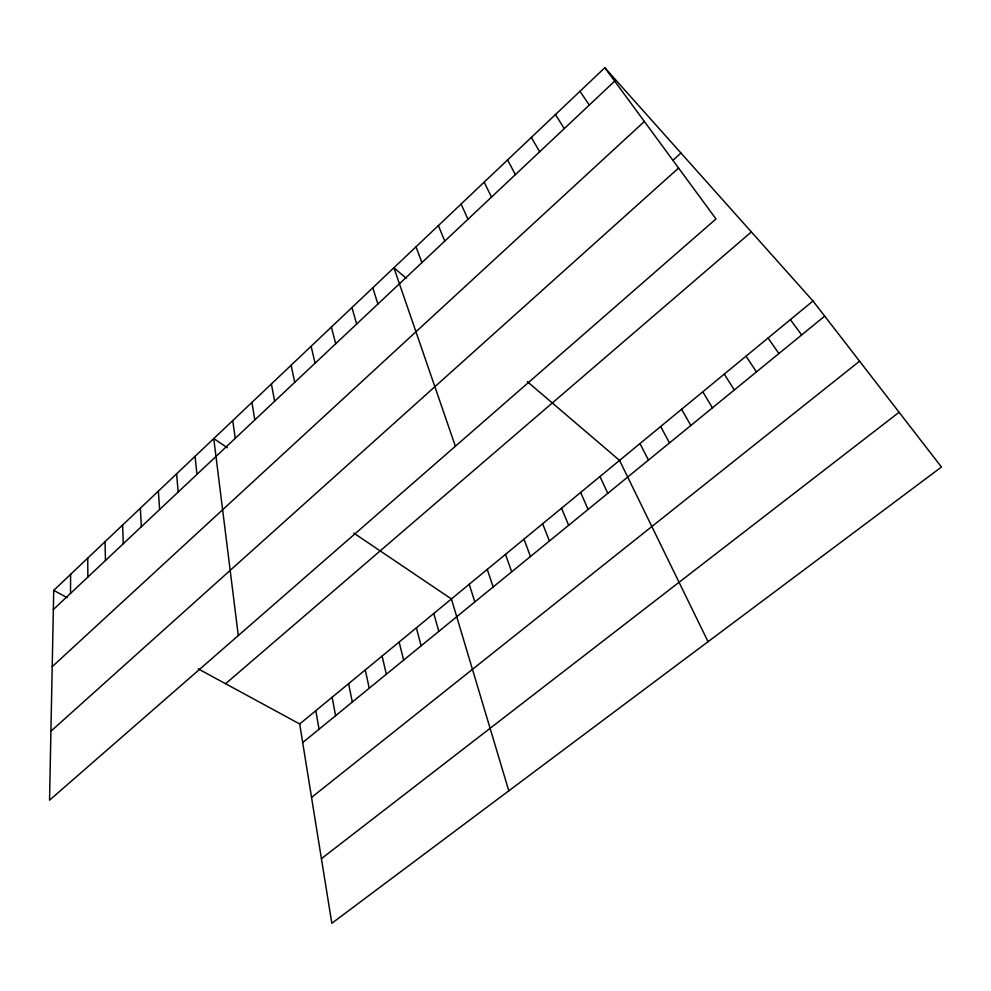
<?xml version="1.0" encoding="UTF-8"?>
<svg xmlns="http://www.w3.org/2000/svg" width="991" height="991" viewBox="0 0 991 991"><rect width="100%" height="100%" fill="white"/><g stroke="black" fill="none" stroke-linecap="round" stroke-linejoin="round"><path stroke-width="1.49" d="M70.497 593.411L70.621 574.334M53.725 590.363L49.55 800.183L715.998 218.949L604.832 67.722L53.725 590.363L67.202 597.684M53.341 609.564L614.693 81.138M52.201 666.67L644.361 121.497M672.951 160.307L680.978 153.06M50.925 731.197L678.575 168.049M225.589 683.716L751.364 231.944M299.691 723.975L812.992 300.991L941.45 467.021L331.836 923.278L299.691 723.975L198.2 668.838M302.701 742.569L824.698 316.129M311.546 797.433L859.569 361.195M321.418 858.664L899.085 412.268M227.373 447.783L213.759 438.592L238.286 635.565M353.762 533.071L451.413 598.96L508.792 790.83M406.248 278.285L393.91 267.756L455.377 446.247M527.299 381.622L619.561 460.394L708.057 641.71M604.832 67.722L812.992 300.991M790.372 319.622L801.645 334.958M768.05 338.018L778.901 353.539M579.97 91.308L589.286 105.046M746.025 356.178L756.455 371.873M724.272 374.103L734.294 389.983M555.48 114.535L564.263 128.595M702.792 391.804L712.43 407.846M531.349 137.415L539.637 151.784M681.597 409.271L690.838 425.486M660.65 426.526L669.52 442.89M507.59 159.947L515.382 174.614M639.975 443.559L648.473 460.084M484.178 182.146L491.486 197.11M599.989 476.522L607.78 493.332M461.112 204.022L467.95 219.259M580.639 492.465L588.097 509.411M561.525 508.222L568.661 525.292M438.381 225.576L444.773 241.086M542.634 523.781L549.448 540.987M415.985 246.821L421.931 262.59M523.966 539.166L530.458 556.496M505.509 554.378L511.703 571.819M487.262 569.404L493.159 586.969M469.239 584.269L474.838 601.933M372.777 287.786L377.893 304.051M351.941 307.544L356.661 324.032M433.785 613.479L438.827 631.366M416.369 627.836L421.125 645.822M331.39 327.042L335.726 343.741M399.138 642.032L403.634 660.117M311.124 346.268L315.076 363.177M382.105 656.067L386.329 674.239M365.258 669.953L369.222 688.212M291.119 365.221L294.711 382.34M348.597 683.679L352.313 702.037M332.109 697.268L335.59 715.7M271.398 383.938L274.631 401.256M315.819 710.696L319.052 729.215M251.925 402.396L254.811 419.899M232.712 420.618L235.263 438.307M195.054 456.343L196.949 474.379M176.584 473.847L178.169 492.056M158.349 491.14L159.638 509.498M140.35 508.21L141.341 526.716M122.587 525.057L123.293 543.712M105.046 541.693L105.467 560.497M87.728 558.119L87.865 577.059"/></g></svg>
